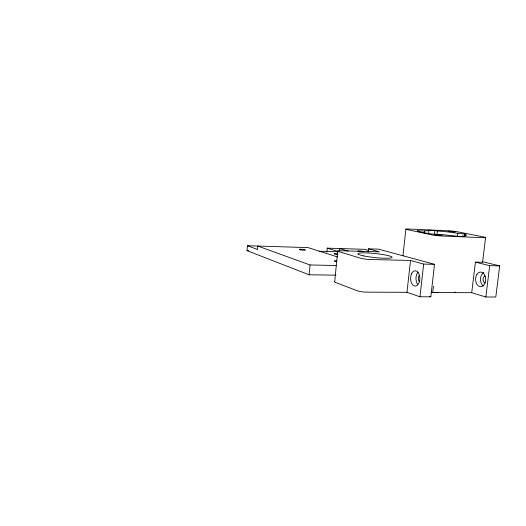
<?xml version="1.0" encoding="UTF-8"?>
<svg xmlns="http://www.w3.org/2000/svg" width="526" height="526" viewBox="0 0 526 526"><rect width="100%" height="100%" fill="white"/><g stroke="black" fill="none" stroke-linecap="round" stroke-linejoin="round"><path stroke-width="0.79" d="M335.982 275.17L309.143 274.789L247.023 250.659L247.437 245.721L308.019 247.601L337.607 256.997M309.143 274.789L310.077 264.972L257.806 246.069L257.51 249.469L247.437 245.721M326.837 252.072L327.218 248.147L364.709 249.324L368.634 250.422M334.681 281.844L337.725 251.073M339.29 250.981L339.533 248.555L348.12 251.093M368.18 252.079L368.522 248.844L378.549 249.153L434.535 264.335L430.807 296.802L419.952 296.789L406.986 292.311L366.589 292.16A6.66 1.098 6.4 0 1 357.43 290.806L335.509 282.429A6.292 0.993 6 0 1 334.733 281.719M402.962 255.827L405.888 229.145M406.986 292.311L410.517 260.462L370.002 259.482A6.693 0.822 6 0 1 360.77 258.266L338.573 251.527A6.319 0.743 5.7 0 1 340.841 250.738L379.43 251.862L368.522 248.844M424.311 233.491L424.633 230.914L428.933 230.592L428.565 233.846M419.952 296.789L423.647 264.098L410.517 260.462M434.358 234.629L434.824 230.592M436.942 235.023L437.408 230.973L434.752 230.579A5.253 0.401 5.9 0 0 428.243 230.296L428.933 230.592M431.188 292.173L432.727 292.469L433.45 286.223M457.39 236.516L457.771 233.294L458.402 233.34A5.378 0.408 6.1 0 1 464.918 234.142A5.378 0.408 6.1 0 1 464.991 234.662L464.511 234.662A21.093 1.644 6 0 1 462.203 236.075L463.058 236.404M464.313 236.292L464.511 234.662M482.618 261.744L499.7 265.886L495.794 297.006L485.827 296.999L471.717 292.693L475.425 262.145L480.356 262.264A6.45 0.69 6.7 0 0 482.296 261.744M482.598 262.047L485.597 237.581M485.827 296.999L489.706 265.669L475.425 262.145M471.717 292.693L434.614 292.555A6.503 0.993 7.1 0 1 431.491 292.377M432.727 292.469L438.802 292.502M310.077 264.972L336.107 265.492M423.647 264.098L434.535 264.335M489.706 265.669L499.7 265.886M319.216 251.218L337.613 251.744M247.023 250.659L248.653 250.705M424.587 231.052L417.289 230.736A24.531 1.926 6 0 0 418.558 231.427L419.452 231.703A24.531 1.926 6 0 0 425.159 232.919L427.059 233.242A24.531 1.926 6 0 0 433.595 234.201L441.294 234.524L456.312 236.135A5.556 0.441 6.1 0 0 463.064 236.411M337.383 254.413L334.201 253.802L337.994 253.9M327.218 248.147L337.712 251.336M429.275 296.283L430.807 296.802M419.617 281.837A3.708 2.275 89.7 0 1 419.301 275.446M417.519 284.178A7.634 4.681 89.7 0 1 418.012 272.159M336.772 261.665A3.412 0.447 5.8 0 1 334.26 260.981A3.412 0.447 5.8 0 1 336.778 260.804M360.139 251.684A3.018 0.348 5.8 0 1 357.858 251.073A3.018 0.348 5.8 0 1 360.994 251.086A3.018 0.348 5.8 0 1 363.834 251.711M455.292 292.186A5.51 0.815 7.2 0 1 454.418 292.213M437.408 230.973A21.093 1.644 6 0 1 457.771 233.294M483.322 285.973A7.325 5.076 89.1 0 1 480.521 278.925A7.325 5.076 89.1 0 1 483.894 272.527M485.11 282.942A3.557 2.466 89.1 0 1 483.092 279.253A3.557 2.466 89.1 0 1 485.327 275.907M455.062 231.913L448.185 231.23L455.062 231.913M441.998 235.484L434.614 234.741L441.998 235.484M483.361 237.686L441.143 235.957A6.562 0.533 6 0 1 431.951 234.898L407.006 229.56A6.187 0.487 5.8 0 1 408.472 229.027L448.915 230.829A6.102 0.454 6 0 1 457.403 231.782L484.045 237.048A6.476 0.5 6.2 0 1 483.361 237.686M411.773 273.296A7.66 4.642 89.8 0 0 414.264 285.927A7.66 4.642 89.8 0 0 419.636 276.084A7.66 4.642 89.8 0 0 411.773 273.296M363.782 255.919A17.2 2.019 6 0 0 391.791 257.674A17.2 2.019 6 0 0 369.423 253.052A17.2 2.019 6 0 0 363.782 255.919M300.668 249.889A3.103 0.375 5.3 0 0 305.415 250.028A3.103 0.375 5.3 0 0 300.898 249.258A3.103 0.375 5.3 0 0 300.668 249.889M476.839 274.46A7.344 5.043 89.2 0 0 479.613 286.578A7.344 5.043 89.2 0 0 485.406 277.143A7.344 5.043 89.2 0 0 476.839 274.46"/></g></svg>
